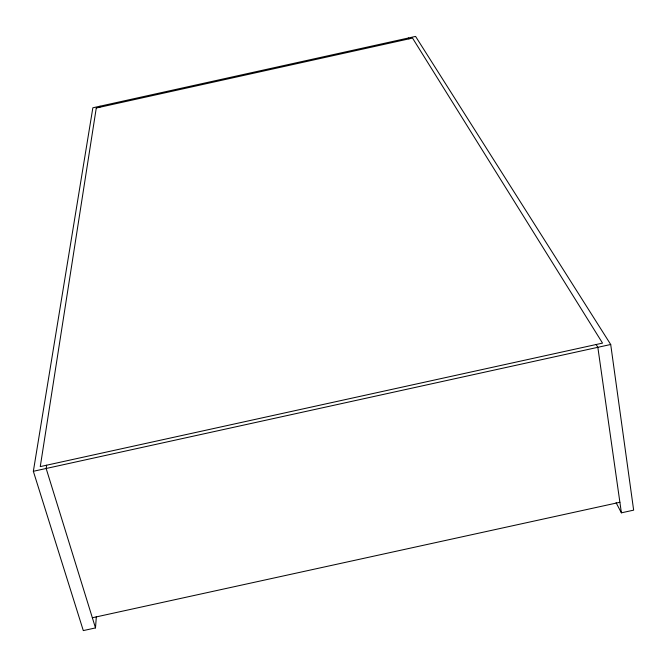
<?xml version="1.0" encoding="UTF-8"?>
<svg xmlns="http://www.w3.org/2000/svg" width="667" height="667" viewBox="0 0 667 667"><rect width="100%" height="100%" fill="white"/><g stroke="black" fill="none" stroke-linecap="round" stroke-linejoin="round"><path stroke-width="1" d="M616.083 502.685L621.394 512.831L633.65 510.147L610.705 344.489L415.574 36.41L92.855 107.787L33.35 471.294L83.3 630.59L95.498 627.922L96.348 616.5M46.632 465.207L46.148 468.476L95.498 627.922M99.867 107.237L100.017 106.203M33.35 471.294L610.705 344.489M92.354 617.759L619.893 502.276M408.396 37.994L408.929 38.878M596.131 344.514L597.84 347.315L621.394 512.831M96.273 108.029L40.262 466.608L602.534 343.113L412.531 38.077L96.273 108.029"/></g></svg>
